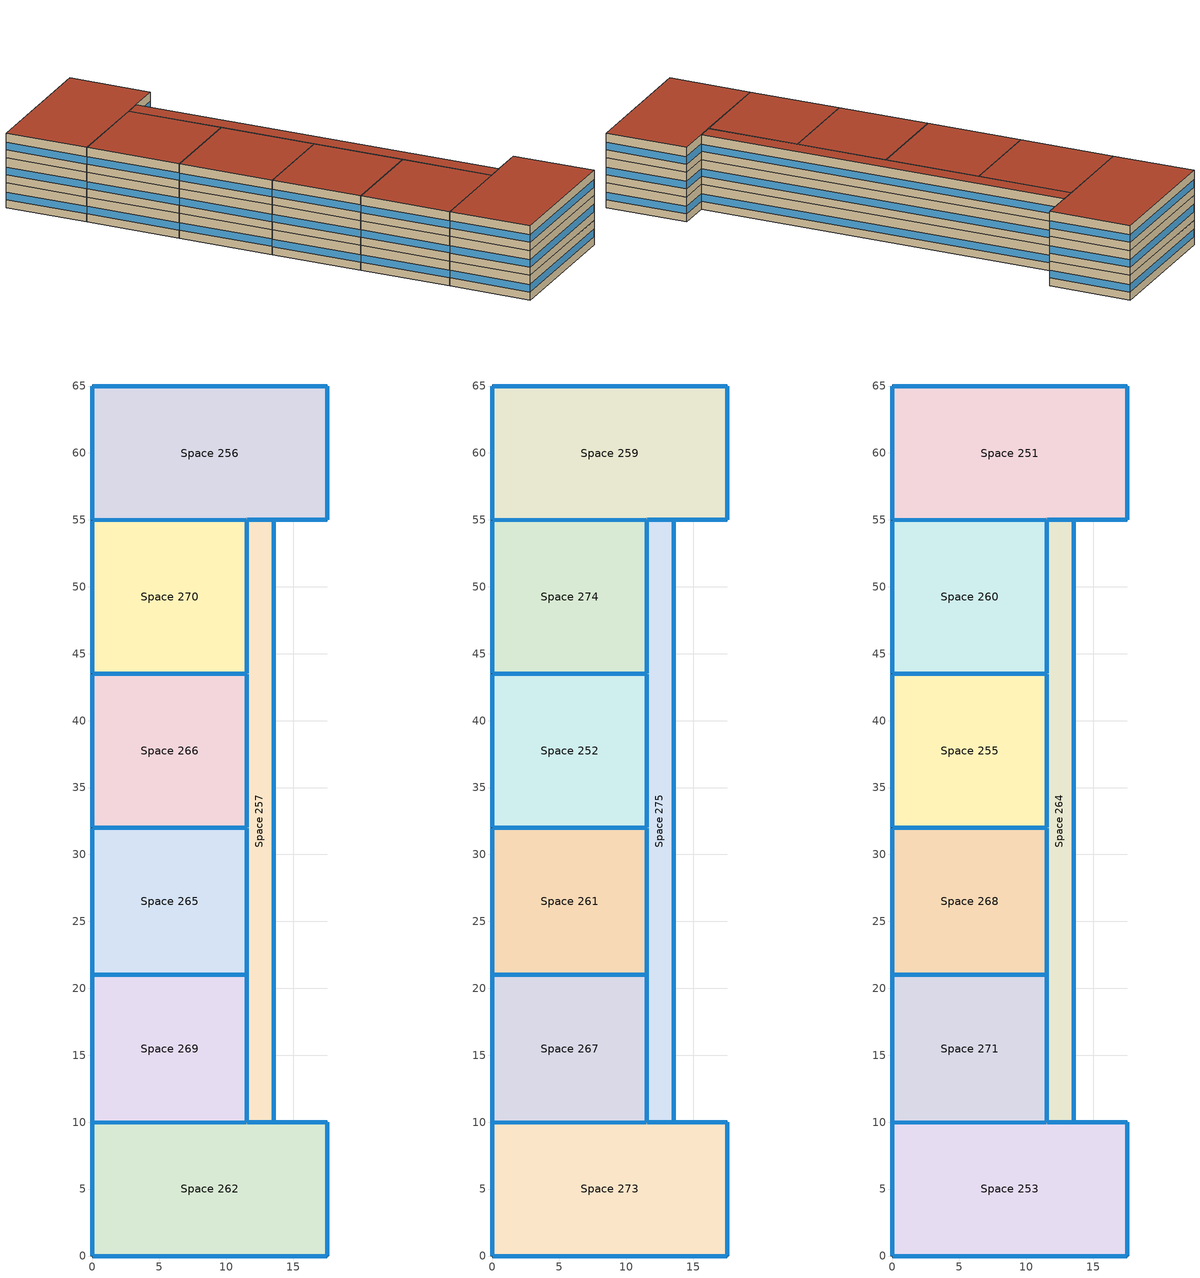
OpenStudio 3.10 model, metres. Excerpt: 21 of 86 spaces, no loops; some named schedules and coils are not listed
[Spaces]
Space 256
 floor to Space 276: 17.53,65 17.53,55 11.53,55 0,54.97 0,65 z33.53
 wall outside: 13.53,55 17.53,55 17.53,65 0,65 0,54.97 z33.53:36.58
 wall to Space 270: 0,54.97 11.53,55 z33.53:36.58
 wall to Space 257: 11.53,55 13.53,55 z33.53:36.58
 window: 17.5,65 0.03,65 / 0,64.97 0,55 / 17.53,55.03 17.53,64.97 / 13.56,55 17.5,55 z34.53:35.45
 window inside: 0.03,54.97 11.5,55 z34.53:35.45; 11.56,55 13.5,55 z34.53:35.47
Space 257
 floor to Space 254: 13.53,55 13.53,10 11.53,10 11.53,55 z33.53
 wall outside: 13.53,10 13.53,55 z33.53:36.58
 wall to Space 270: 11.53,55 11.53,43.5 z33.53:36.58
 wall to Space 266: 11.53,43.5 11.53,32 z33.53:36.58
 wall to Space 269: 11.53,21 11.53,10 z33.53:36.58
 wall to Space 265: 11.53,32 11.53,21 z33.53:36.58
 wall to Space 262: 11.53,10 13.53,10 z33.53:36.58
 window: 13.53,10.03 13.53,54.97 z34.53:35.44
 window inside: 11.53,54.97 11.53,43.53 / 11.53,43.47 11.53,32.03 / 11.53,20.97 11.53,10.03 / 11.53,31.97 11.53,21.03 z34.53:35.45; 11.56,10 13.5,10 z34.53:35.47
Space 262
 floor to Space 258: 17.53,10 17.53,0 0,0 0,9.97 11.53,10 z33.53
 wall outside: 0,9.97 0,0 17.53,0 17.53,10 13.53,10 z33.53:36.58
 wall to Space 269: 11.53,10 0,9.97 z33.53:36.58
 window: 0.03,0 17.5,0 / 17.53,0.03 17.53,9.97 / 0,9.94 0,0.03 / 17.5,10 13.56,10 z34.53:35.45
 window inside: 11.5,10 0.03,9.97 z34.53:35.45
Space 265
 floor to Space 263: 11.53,32 11.53,21 0,21 0,32 z33.53
 wall outside: 0,32 0,21 z33.53:36.58
 wall to Space 269: 0,21 11.53,21 z33.53:36.58
 wall to Space 266: 11.53,32 0,32 z33.53:36.58
 window inside: 11.5,32 0.03,32 / 0.03,21 11.5,21 z34.53:35.45
 window: 0,31.97 0,21.03 z34.53:35.45
Space 266
 floor to Space 277: 11.53,43.5 11.53,32 0,32 0,43.5 z33.53
 wall outside: 0,43.5 0,32 z33.53:36.58
 wall to Space 270: 11.53,43.5 0,43.5 z33.53:36.58
 window inside: 11.5,43.5 0.03,43.5 z34.53:35.45
 window: 0,43.47 0,32.03 z34.53:35.45
Space 269
 floor to Space 278: 11.53,21 11.53,10 0,9.97 0,21 z33.53
 wall outside: 0,21 0,9.97 z33.53:36.58
 window: 0,20.97 0,10 z34.53:35.45
Space 270
 floor to Space 272: 11.53,55 11.53,43.5 0,43.5 0,54.97 z33.53
 wall outside: 0,54.97 0,43.5 z33.53:36.58
 window: 0,54.94 0,43.53 z34.53:35.45
Space 252
 floor to Space 266: 11.53,43.5 11.53,32 0,32 0,43.5 z36.58
 wall outside: 0,43.5 0,32 z36.58:39.62
 wall to Space 274: 11.53,43.5 0,43.5 z36.58:39.62
 wall to Space 261: 0,32 11.53,32 z36.58:39.62
 wall to Space 275: 11.53,32 11.53,43.5 z36.58:39.62
 window inside: 11.5,43.5 0.03,43.5 / 0.03,32 11.5,32 / 11.53,32.03 11.53,43.47 z37.58:38.49
 window: 0,43.47 0,32.03 z37.58:38.49
Space 259
 floor to Space 256: 17.53,65 17.53,55 11.53,55 0,54.97 0,65 z36.58
 wall outside: 13.53,55 17.53,55 17.53,65 0,65 0,54.97 z36.58:39.62
 wall to Space 274: 0,54.97 11.53,55 z36.58:39.62
 wall to Space 275: 11.53,55 13.53,55 z36.58:39.62
 window: 17.5,65 0.03,65 z37.58:38.49; 0,64.97 0,55 / 17.53,55.03 17.53,64.97 / 13.56,55 17.5,55 z37.58:38.5
 window inside: 0.03,54.97 11.5,55 z37.58:38.49; 11.56,55 13.5,55 z37.58:38.51
Space 261
 floor to Space 265: 11.53,32 11.53,21 0,21 0,32 z36.58
 wall outside: 0,32 0,21 z36.58:39.62
 wall to Space 267: 0,21 11.53,21 z36.58:39.62
 wall to Space 275: 11.53,21 11.53,32 z36.58:39.62
 window inside: 0.03,21 11.5,21 / 11.53,21.03 11.53,31.97 z37.58:38.49
 window: 0,31.97 0,21.03 z37.58:38.49
Space 267
 floor to Space 269: 11.53,21 11.53,10 0,9.97 0,21 z36.58
 wall outside: 0,21 0,9.97 z36.58:39.62
 wall to Space 273: 0,9.97 11.53,10 z36.58:39.62
 wall to Space 275: 11.53,10 11.53,21 z36.58:39.62
 window inside: 0.03,9.97 11.5,10 / 11.53,10.03 11.53,20.97 z37.58:38.49
 window: 0,20.97 0,10 z37.58:38.49
Space 273
 floor to Space 262: 17.53,10 17.53,0 0,0 0,9.97 11.53,10 z36.58
 wall outside: 0,9.97 0,0 17.53,0 17.53,10 13.53,10 z36.58:39.62
 wall to Space 275: 13.53,10 11.53,10 z36.58:39.62
 window: 0.03,0 17.5,0 z37.58:38.49; 17.53,0.03 17.53,9.97 / 0,9.94 0,0.03 / 17.5,10 13.56,10 z37.58:38.5
 window inside: 13.5,10 11.56,10 z37.58:38.51
Space 274
 floor to Space 270: 11.53,55 11.53,43.5 0,43.5 0,54.97 z36.58
 wall outside: 0,54.97 0,43.5 z36.58:39.62
 wall to Space 275: 11.53,43.5 11.53,55 z36.58:39.62
 window inside: 11.53,43.53 11.53,54.97 z37.58:38.49
 window: 0,54.94 0,43.53 z37.58:38.49
Space 275
 floor to Space 257: 13.53,55 13.53,10 11.53,10 11.53,55 z36.58
 wall outside: 13.53,10 13.53,55 z36.58:39.62
 window: 13.53,10.03 13.53,54.97 z37.58:38.49
Space 251
 floor to Space 259: 17.53,65 17.53,55 11.53,55 0,54.97 0,65 z39.62
 wall outside: 13.53,55 17.53,55 17.53,65 0,65 0,54.97 z39.62:42.67
 wall to Space 260: 0,54.97 11.53,55 z39.62:42.67
 wall to Space 264: 11.53,55 13.53,55 z39.62:42.67
 window: 17.5,65 0.03,65 / 0,64.97 0,55 / 17.53,55.03 17.53,64.97 z40.62:41.54; 13.56,55 17.5,55 z40.62:41.55
 window inside: 0.03,54.97 11.5,55 z40.62:41.54; 11.56,55 13.5,55 z40.62:41.56
 roof outside: 0,54.97 11.53,55 17.53,55 17.53,65 0,65 z42.67
Space 253
 floor to Space 273: 17.53,10 17.53,0 0,0 0,9.97 11.53,10 z39.62
 wall outside: 0,9.97 0,0 17.53,0 17.53,10 13.53,10 z39.62:42.67
 wall to Space 271: 11.53,10 0,9.97 z39.62:42.67
 wall to Space 264: 13.53,10 11.53,10 z39.62:42.67
 window: 0.03,0 17.5,0 / 17.53,0.03 17.53,9.97 / 0,9.94 0,0.03 z40.62:41.54; 17.5,10 13.56,10 z40.62:41.55
 window inside: 11.5,10 0.03,9.97 z40.62:41.54; 13.5,10 11.56,10 z40.62:41.56
 roof outside: 17.53,0 17.53,10 11.53,10 0,9.97 0,0 z42.67
Space 255
 floor to Space 252: 11.53,43.5 11.53,32 0,32 0,43.5 z39.62
 wall outside: 0,43.5 0,32 z39.62:42.67
 wall to Space 260: 11.53,43.5 0,43.5 z39.62:42.67
 wall to Space 268: 0,32 11.53,32 z39.62:42.67
 wall to Space 264: 11.53,32 11.53,43.5 z39.62:42.67
 window inside: 11.5,43.5 0.03,43.5 / 0.03,32 11.5,32 / 11.53,32.03 11.53,43.47 z40.62:41.54
 window: 0,43.47 0,32.03 z40.62:41.54
 roof outside: 11.53,32 11.53,43.5 0,43.5 0,32 z42.67
Space 260
 floor to Space 274: 11.53,55 11.53,43.5 0,43.5 0,54.97 z39.62
 wall outside: 0,54.97 0,43.5 z39.62:42.67
 wall to Space 264: 11.53,43.5 11.53,55 z39.62:42.67
 window inside: 11.53,43.53 11.53,54.97 z40.62:41.54
 window: 0,54.94 0,43.53 z40.62:41.54
 roof outside: 11.53,43.5 11.53,55 0,54.97 0,43.5 z42.67
Space 264
 floor to Space 275: 13.53,55 13.53,10 11.53,10 11.53,55 z39.62
 wall outside: 13.53,10 13.53,55 z39.62:42.67
 wall to Space 271: 11.53,21 11.53,10 z39.62:42.67
 wall to Space 268: 11.53,32 11.53,21 z39.62:42.67
 window: 13.53,10.03 13.53,54.97 z40.62:41.54
 window inside: 11.53,20.97 11.53,10.03 / 11.53,31.97 11.53,21.03 z40.62:41.54
 roof outside: 13.53,10 13.53,55 11.53,55 11.53,10 z42.67
Space 268
 floor to Space 261: 11.53,32 11.53,21 0,21 0,32 z39.62
 wall outside: 0,32 0,21 z39.62:42.67
 wall to Space 271: 0,21 11.53,21 z39.62:42.67
 window inside: 0.03,21 11.5,21 z40.62:41.54
 window: 0,31.97 0,21.03 z40.62:41.54
 roof outside: 11.53,21 11.53,32 0,32 0,21 z42.67
Space 271
 floor to Space 267: 11.53,21 11.53,10 0,9.97 0,21 z39.62
 wall outside: 0,21 0,9.97 z39.62:42.67
 window: 0,20.97 0,10 z40.62:41.54
 roof outside: 0,9.97 11.53,10 11.53,21 0,21 z42.67
[ClimateZones]
Climate Zone Institution Name 1=ASHRAE; Climate Zone Document Name 1=ANSI/ASHRAE Standard 169; Climate Zone Document Year 1=2006; Climate Zone Value 1=6A; Climate Zone Institution Name 2=CEC; Climate Zone Document Name 2=California Climate Zone Descriptions; Climate Zone Document Year 2=1995
[Building]
Building 1
[Site]
Montreal-Trudeau Intl AP: Latitude {deg}=45.4706; Longitude {deg}=-73.7408; Time Zone {hr}=-5; Elevation {m}=36; Keep Site Location Information=No
[SizingPeriod:DesignDay] Daily Dry-Bulb Temperature Range {deltaC}=0; Barometric Pressure {Pa}=100893; Wind Speed {m/s}=3.9; Wind Direction {deg}=260; Sky Clearness=0; Rain Indicator=No; Snow Indicator=No; Day of Month=21; Month=1; Day Type=WinterDesignDay; Daylight Saving Time Indicator=No; Dry-Bulb Temperature Range Modifier Type=DefaultMultipliers; Solar Model Indicator=ASHRAEClearSky
Name | Maximum Dry-Bulb Temperature {C} | Humidity Condition Type | Wetbulb or DewPoint at Maximum Dry-Bulb {C}
Montreal Int'l Ann Htg 99.6% Condns DB | -23.7 | Wetbulb | -23.7
Montreal Int'l Ann Htg 99% Condns DB | -21.1 | Wetbulb | -21.1
Montreal Int'l Ann Hum_n 99.6% Condns DP=>MCDB | -23 | Dewpoint | -30.5
Montreal Int'l Ann Hum_n 99% Condns DP=>MCDB | -20.6 | Dewpoint | -27.9
[Material] Thermal Absorptance=0.9
Name | Roughness | Thickness {m} | Conductivity {W/m-K} | Density {kg/m3} | Specific Heat {J/kg-K} | Solar Absorptance | Visible Absorptance
G05 25mm wood 1 | MediumSmooth | 0.0254 | 0.15 | 608 | 1630 | 0.5 | 0.5
Generic LW Concrete | MediumRough | 0.1 | 0.53 | 1280 | 840 | 0.8 | 0.8
100mm Normalweight concrete floor | MediumRough | 0.1016 | 2.31045 | 2322 | 832.557 | 0.7 | 0.7
G01 13mm gypsum board | Smooth | 0.0127 | 0.160031 | 800.001 | 1090.73 | 0.7 | 0.5
F08 Metal surface 1 | Smooth | 0.0008 | 45.28 | 7824 | 500 | 0.7 | 0.7
Generic Ceiling Air Gap | Smooth | 0.1 | 0.556 | 1.28 | 1000 | 0.7 | 0.7
Generic Acoustic Tile | MediumSmooth | 0.02 | 0.06 | 368 | 590 | 0.2 | 0.2
AQNC2024gypsum board | MediumRough | 0.1 | 0.159 | 800 | 1090 | 0.7 | 0.7
AQNC2024standard concrete | MediumRough | 0.1 | 2.5 | 2400 | 840 | 0.7 | 0.7
AQNC2024brick (fired clay) | MediumRough | 0.1 | 1.43 | 2400 | 840 | 0.7 | 0.7
AQNC2024built-up roofing 1 | MediumRough | 0.1 | 0.162 | 1121 | 1470 | 0.7 | 0.7
[Material:NoMass] Thermal Absorptance=0.9; Solar Absorptance=0.7
Name | Roughness | Thermal Resistance {m2-K/W} | Visible Absorptance
CP02 CARPET PAD 1 | Smooth | 0.21648 | 0.8
Typical Insulation R-2.17 1 | Smooth | 0.381975 | 0.7
AQNC2024NMair less15 mm | MediumRough | 0.16 | 0.7
[DefaultConstructionSet]
Zone Pre1950 6A: Default Exterior Surface Constructions=Default Surface Constructions 1696; Default Interior Surface Constructions=Default Surface Constructions 1697; Default Ground Contact Surface Constructions=Default Surface Constructions 1675; Default Exterior SubSurface Constructions=Default Sub Surface Constructions 1113; Default Interior SubSurface Constructions=Default Sub Surface Constructions 1114; Interior Partition Construction=Typical Interior Partition 4; Adiabatic Surface Construction=Generic Interior Floor
[DefaultSurfaceConstructions]
Name | Floor Construction | Wall Construction | Roof Ceiling Construction
Default Surface Constructions 1696 | AQ_MURB_2024_MURB ground Pre 1950 6A 2 | AQ_MURB_2024_MURB Wall Pre 1950 6A | AQ_MURB_2024_MURB roof Pre 1950 6A 1
Default Surface Constructions 1697 | Typical Interior Floor | Typical Interior Wall | Typical Interior Ceiling
Default Surface Constructions 1675 | AQ_MURB_2024_MURB ground Pre 1950 6A 1 | AQ_MURB_2024_MURB ground Pre 1950 6A | Generic Interior Ceiling
[DefaultSubSurfaceConstructions]
Name | Fixed Window Construction | Operable Window Construction | Door Construction | Glass Door Construction | Overhead Door Construction | Tubular Daylight Dome Construction | Tubular Daylight Diffuser Construction
Default Sub Surface Constructions 1113 | Customized Fenestration: u=3.36 | Customized Fenestration: u=3.36 | Typical Insulated Metal Door 2 | U 0.88 SHGC 0.16 Sgl Ref-A-L Clr 6mm 1 | Typical Overhead Door 1 | Typical Interior Window | Typical Interior Window
Default Sub Surface Constructions 1114 | Typical Interior Window | Typical Interior Window | Typical Interior Door 4
[Construction]
Typical Interior Partition 4; Typical Interior Door 4: G05 25mm wood 1
Typical Interior Floor: 100mm Normalweight concrete floor, CP02 CARPET PAD 1
Typical Interior Wall: G01 13mm gypsum board, G01 13mm gypsum board
Typical Interior Ceiling: CP02 CARPET PAD 1, 100mm Normalweight concrete floor
Customized Fenestration: u=3.36: Fenestration U=3.32 0.66 1
Typical Insulated Metal Door 2: F08 Metal surface 1, Typical Insulation R-2.17 1
U 0.88 SHGC 0.16 Sgl Ref-A-L Clr 6mm 1: REF A CLEAR LO 6MM 1
Typical Overhead Door 1: Typical Insulation R-2.17 1
Typical Interior Window: Clear 3mm 1
Generic Interior Ceiling: Generic LW Concrete, Generic Ceiling Air Gap, Generic Acoustic Tile
Generic Interior Floor: Generic Acoustic Tile, Generic Ceiling Air Gap, Generic LW Concrete
AQ_MURB_2024_MURB ground Pre 1950 6A; AQ_MURB_2024_MURB ground Pre 1950 6A 1; AQ_MURB_2024_MURB ground Pre 1950 6A 2: AQNC2024standard concrete, AQNC2024NMair less15 mm, AQNC2024standard concrete
AQ_MURB_2024_MURB roof Pre 1950 6A 1: AQNC2024built-up roofing 1, AQNC2024NMair less15 mm
AQ_MURB_2024_MURB Wall Pre 1950 6A: AQNC2024brick (fired clay), AQNC2024NMair less15 mm, AQNC2024gypsum board
[WindowMaterial:SimpleGlazingSystem]
Fenestration U=3.32 0.66 1: U-Factor {W/m2-K}=3.32; Solar Heat Gain Coefficient=0.66; Visible Transmittance=0.21
[WindowMaterial:Glazing] Optical Data Type=SpectralAverage; Infrared Transmittance at Normal Incidence=0; Front Side Infrared Hemispherical Emissivity=0.84; Conductivity {W/m-K}=0.9; Dirt Correction Factor for Solar and Visible Transmittance=1; Solar Diffusing=No
Name | Thickness {m} | Solar Transmittance at Normal Incidence | Front Side Solar Reflectance at Normal Incidence | Back Side Solar Reflectance at Normal Incidence | Visible Transmittance at Normal Incidence | Front Side Visible Reflectance at Normal Incidence | Back Side Visible Reflectance at Normal Incidence | Back Side Infrared Hemispherical Emissivity
REF A CLEAR LO 6MM 1 | 0.006 | 0.066 | 0.341 | 0.493 | 0.08 | 0.41 | 0.37 | 0.4
Clear 3mm 1 | 0.003 | 0.837 | 0.075 | 0.075 | 0.898 | 0.081 | 0.081 | 0.84
[ThermostatSetpoint:DualSetpoint] Heating Setpoint Temperature Schedule=NECB-G-Thermostat Setpoint-Heating; Cooling Setpoint Temperature Schedule=NECB-G-Thermostat Setpoint-Cooling 1
Thermostat Setpoint Dual Setpoint 35; Thermostat Setpoint Dual Setpoint 43; Thermostat Setpoint Dual Setpoint 44; Thermostat Setpoint Dual Setpoint 45; Thermostat Setpoint Dual Setpoint 48; Thermostat Setpoint Dual Setpoint 49; Thermostat Setpoint Dual Setpoint 50; Thermostat Setpoint Dual Setpoint 51; Thermostat Setpoint Dual Setpoint 53; Thermostat Setpoint Dual Setpoint 57; Thermostat Setpoint Dual Setpoint 83; Thermostat Setpoint Dual Setpoint 85; Thermostat Setpoint Dual Setpoint 93; Thermostat Setpoint Dual Setpoint 94; Thermostat Setpoint Dual Setpoint 96; Thermostat Setpoint Dual Setpoint 98; Thermostat Setpoint Dual Setpoint 101; Thermostat Setpoint Dual Setpoint 104; Thermostat Setpoint Dual Setpoint 106; Thermostat Setpoint Dual Setpoint 107; Thermostat Setpoint Dual Setpoint 108
[DesignSpecification:OutdoorAir]
MidriseApartment Apartment Ventilation: Outdoor Air Method=Sum; Outdoor Air Flow per Person {m3/s-person}=0; Outdoor Air Flow Rate {m3/s}=0.05
[Space]
Name | Space Type | Building Story | Thermal Zone
Space 251 | MURB large | Building Story 14 | Thermal Zone 66
Space 252 | MURB large | Building Story 13 | Thermal Zone 54
Space 253 | MURB large | Building Story 14 | Thermal Zone 67
Space 255 | MURB large | Building Story 14 | Thermal Zone 32
Space 256 | MURB large | Building Story 12 | Thermal Zone 9
Space 257 | MURB lobby | Building Story 12 | Thermal Zone 68
Space 259 | MURB large | Building Story 13 | Thermal Zone 70
Space 260 | MURB large | Building Story 14 | Thermal Zone 71
Space 261 | MURB large | Building Story 13 | Thermal Zone 73
Space 262 | MURB large | Building Story 12 | Thermal Zone 72
Space 264 | MURB lobby | Building Story 14 | Thermal Zone 75
Space 265 | MURB large | Building Story 12 | Thermal Zone 61
Space 266 | MURB large | Building Story 12 | Thermal Zone 76
Space 267 | MURB large | Building Story 13 | Thermal Zone 23
Space 268 | MURB large | Building Story 14 | Thermal Zone 58
Space 269 | MURB large | Building Story 12 | Thermal Zone 77
Space 270 | MURB large | Building Story 12 | Thermal Zone 78
Space 271 | MURB large | Building Story 14 | Thermal Zone 79
Space 273 | MURB large | Building Story 13 | Thermal Zone 81
Space 274 | MURB large | Building Story 13 | Thermal Zone 82
Space 275 | MURB lobby | Building Story 13 | Thermal Zone 83
[DefaultScheduleSet]
Name | Lighting Schedule | Electric Equipment Schedule | Infiltration Schedule | Number of People Schedule | People Activity Level Schedule | Hot Water Equipment Schedule
MidriseApartment Corridor Schedule Set | MidriseApartment Corridor Light 1 | ApartmentMidRise BLDG_ELEVATORS Pre2004 | MidriseApartment Infil 1
MidriseApartment Apartment Schedule Set 2 |  | MURB Appliances and lighting | MidriseApartment Infil 3 | MidriseApartment Apartment Occ 2 | MidriseApartment Activity 2 | MURB hot water equipment schedule
[People:Definition]
MidriseApartment Apartment People Definition: Number of People Calculation Method=People/Area; People per Space Floor Area {person/m2}=0.0283091; Fraction Radiant=0.3
[ElectricEquipment:Definition] Design Level Calculation Method=EquipmentLevel
Name | Design Level {W} | Fraction Radiant | Fraction Latent | Fraction Lost
Autres | 888 | 0.2
Chauffeau | 1129.93 | 0 | 0.1 | 0.9
Congelateur | 20.94 | 0 | 0.1 | 0.9
Fourcuisiniere | 375.6 | 0.2 | 0.1 | 0.1
Laveuse | 35.82 | 0.2 | 0 | 0.1
Lavevaisselle | 36.59 | 0.1 | 0.1 | 0.8
Refrigerateur | 140.2 | 0 | 0.1 | 0.9
Secheuse | 332.7 | 0.2 | 0 | 0.8
[WaterUse:Equipment:Definition]
LargeOffice Building_Service Hot Water..Room_155_7618b801: Peak Flow Rate {m3/s}=1e-07; Target Temperature Schedule=WaterUse Schedule 120F 15; Sensible Fraction Schedule=WaterUse Sensible Fraction Schedule 20p 15; Latent Fraction Schedule=WaterUse Latent Fraction Schedule 5p 15
[SpaceType] Default Construction Set=Zone Pre1950 6A; Design Specification Outdoor Air Object=MidriseApartment Apartment Ventilation
Name | Default Schedule Set
MURB large | MidriseApartment Apartment Schedule Set 2
MURB lobby | MidriseApartment Corridor Schedule Set
[People]
People 1: People Definition=MidriseApartment Apartment People Definition; Space or SpaceType=MURB large; Multiplier=1.8
[Lights:Definition]
Lights Definition 1: Design Level Calculation Method=LightingLevel; Lighting Level {W}=241.35; Fraction Radiant=0.4; Fraction Visible=0.2
[WaterUse:Equipment] Water Use Equipment Definition=LargeOffice Building_Service Hot Water..Room_155_7618b801
Name | Space
Water Use Equipment 9 | Space 253
Water Use Equipment 11 | Space 262
Water Use Equipment 12 | Space 273
[InternalMass:Definition]
Internal Mass Definition 1: Construction=Typical Interior Partition 4; Design Level Calculation Method=SurfaceArea/Area; Surface Area per Space Floor Area=2
[InternalMass] Internal Mass Definition=Internal Mass Definition 1; Multiplier=1
Name | Space or SpaceType
Internal Mass 1 | MURB large
Internal Mass 3 | MURB lobby
[Lights]
Lights 1: Lights Definition=Lights Definition 1; Space or SpaceType=MURB large; Schedule=Eclairageint; Fraction Replaceable=1; Multiplier=1.8
[ElectricEquipment] Space or SpaceType=MURB large; Multiplier=1.8
Name | Electric Equipment Definition | Schedule
Electric Equipment 1 | Autres | Autres
Electric Equipment 4 | Chauffeau | Chaufeau
Electric Equipment 5 | Congelateur | Congelateur
Electric Equipment 6 | Fourcuisiniere | Fourcuisiniere
Electric Equipment 7 | Laveuse | Laveuse
Electric Equipment 8 | Lavevaisselle | Lavevaisselle
Electric Equipment 9 | Refrigerateur | Refrigerateur
Electric Equipment 10 | Secheuse | Secheuse
[Exterior:Lights:Definition]
Exterior Lights Definition 1: Design Level {W}=1000
[Exterior:Lights]
Exterior Lights 1: Exterior Lights Definition=Exterior Lights Definition 1; Schedule=Eclairagext
[ThermalZone] Use Ideal Air Loads=No
Name | Thermostat
Thermal Zone 9 | Thermostat Setpoint Dual Setpoint 35
Thermal Zone 23 | Thermostat Setpoint Dual Setpoint 85
Thermal Zone 32 | Thermostat Setpoint Dual Setpoint 83
Thermal Zone 54 | Thermostat Setpoint Dual Setpoint 57
Thermal Zone 58 | Thermostat Setpoint Dual Setpoint 104
Thermal Zone 61 | Thermostat Setpoint Dual Setpoint 101
Thermal Zone 66 | Thermostat Setpoint Dual Setpoint 94
Thermal Zone 67 | Thermostat Setpoint Dual Setpoint 96
Thermal Zone 68 | Thermostat Setpoint Dual Setpoint 93
Thermal Zone 70 | Thermostat Setpoint Dual Setpoint 107
Thermal Zone 71 | Thermostat Setpoint Dual Setpoint 106
Thermal Zone 72 | Thermostat Setpoint Dual Setpoint 108
Thermal Zone 73 | Thermostat Setpoint Dual Setpoint 98
Thermal Zone 75 | Thermostat Setpoint Dual Setpoint 53
Thermal Zone 76 | Thermostat Setpoint Dual Setpoint 50
Thermal Zone 77 | Thermostat Setpoint Dual Setpoint 44
Thermal Zone 78 | Thermostat Setpoint Dual Setpoint 49
Thermal Zone 79 | Thermostat Setpoint Dual Setpoint 45
Thermal Zone 81 | Thermostat Setpoint Dual Setpoint 48
Thermal Zone 82 | Thermostat Setpoint Dual Setpoint 51
Thermal Zone 83 | Thermostat Setpoint Dual Setpoint 43
[Sizing:Zone] Zone Cooling Design Supply Air Temperature Input Method=SupplyAirTemperature; Zone Cooling Design Supply Air Temperature {C}=14; Zone Cooling Design Supply Air Temperature Difference {deltaC}=11.11; Zone Heating Design Supply Air Temperature Input Method=SupplyAirTemperature; Zone Heating Design Supply Air Temperature {C}=40; Zone Heating Design Supply Air Temperature Difference {deltaC}=11.11; Zone Cooling Design Supply Air Humidity Ratio {kg-H2O/kg-air}=0.0085; Zone Heating Design Supply Air Humidity Ratio {kg-H2O/kg-air}=0.008; Cooling Design Air Flow Method=DesignDay; Heating Design Air Flow Method=DesignDay; Account for Dedicated Outdoor Air System=No; Dedicated Outdoor Air System Control Strategy=NeutralSupplyAir; Dedicated Outdoor Air Low Setpoint Temperature for Design {C}=autosize; Dedicated Outdoor Air High Setpoint Temperature for Design {C}=autosize; Zone Load Sizing Method=Sensible Load Only No Latent Load; Zone Latent Cooling Design Supply Air Humidity Ratio Input Method=HumidityRatioDifference; Zone Cooling Design Supply Air Humidity Ratio Difference {kgWater/kgDryAir}=0.005; Zone Latent Heating Design Supply Air Humidity Ratio Input Method=HumidityRatioDifference; Zone Humidification Design Supply Air Humidity Ratio Difference {kgWater/kgDryAir}=0.005; Sizing Option=Coincident
Thermal Zone 1; Thermal Zone 2; Thermal Zone 3; Thermal Zone 4; Thermal Zone 5; Thermal Zone 6; Thermal Zone 7; Thermal Zone 8; Thermal Zone 9; Thermal Zone 10; Thermal Zone 11; Thermal Zone 12; Thermal Zone 13; Thermal Zone 14; Thermal Zone 15; Thermal Zone 16; Thermal Zone 17; Thermal Zone 18; Thermal Zone 19; Thermal Zone 20; Thermal Zone 21; Thermal Zone 22; Thermal Zone 23; Thermal Zone 24; Thermal Zone 25; Thermal Zone 26; Thermal Zone 27; Thermal Zone 28; Thermal Zone 29; Thermal Zone 30; Thermal Zone 31; Thermal Zone 32; Thermal Zone 33; Thermal Zone 34; Thermal Zone 35; Thermal Zone 36; Thermal Zone 37; Thermal Zone 38; Thermal Zone 39; Thermal Zone 40; Thermal Zone 41; Thermal Zone 42; Thermal Zone 43; Thermal Zone 44; Thermal Zone 45; Thermal Zone 46; Thermal Zone 47; Thermal Zone 48; Thermal Zone 49; Thermal Zone 50; Thermal Zone 51; Thermal Zone 52; Thermal Zone 53; Thermal Zone 54; Thermal Zone 55; Thermal Zone 56; Thermal Zone 57; Thermal Zone 58; Thermal Zone 59; Thermal Zone 60; Thermal Zone 61; Thermal Zone 62; Thermal Zone 63; Thermal Zone 64; Thermal Zone 65; Thermal Zone 66; Thermal Zone 67; Thermal Zone 68; Thermal Zone 69; Thermal Zone 70; Thermal Zone 71; Thermal Zone 72; Thermal Zone 73; Thermal Zone 74; Thermal Zone 75; Thermal Zone 76; Thermal Zone 77; Thermal Zone 78; Thermal Zone 79; Thermal Zone 80; Thermal Zone 81; Thermal Zone 82; Thermal Zone 83; Thermal Zone 84; Thermal Zone 85; Thermal Zone 86
[Zone equipment]
Thermal Zone 2: Elec Baseboard 4, Cycling PTAC DX Clg Elec Htg 4
Thermal Zone 3: Elec Baseboard 9, Cycling PTAC DX Clg Elec Htg 9
Thermal Zone 4: Elec Baseboard 10, Cycling PTAC DX Clg Elec Htg 10
Thermal Zone 5: Elec Baseboard 8, Cycling PTAC DX Clg Elec Htg 8
Thermal Zone 6: Elec Baseboard 1, Cycling PTAC DX Clg Elec Htg 1
Thermal Zone 7: Elec Baseboard 5, Cycling PTAC DX Clg Elec Htg 5
Thermal Zone 8: Elec Baseboard 6, Cycling PTAC DX Clg Elec Htg 6
Thermal Zone 9: Elec Baseboard 11, Cycling PTAC DX Clg Elec Htg 11
Thermal Zone 10: Elec Baseboard 2, Cycling PTAC DX Clg Elec Htg 2
Thermal Zone 11: Elec Baseboard 3, Cycling PTAC DX Clg Elec Htg 3
Thermal Zone 12: Elec Baseboard 7, Cycling PTAC DX Clg Elec Htg 7
Thermal Zone 13: Elec Baseboard 15, Cycling PTAC DX Clg Elec Htg 15
Thermal Zone 15: Elec Baseboard 13, Cycling PTAC DX Clg Elec Htg 13
Thermal Zone 16: Elec Baseboard 14, Cycling PTAC DX Clg Elec Htg 14
Thermal Zone 17: Elec Baseboard 17, Cycling PTAC DX Clg Elec Htg 17
Thermal Zone 18: Elec Baseboard 12, Cycling PTAC DX Clg Elec Htg 12
Thermal Zone 19: Elec Baseboard 57, Cycling PTAC DX Clg Elec Htg 57
Thermal Zone 20: Elec Baseboard 52, Cycling PTAC DX Clg Elec Htg 52
Thermal Zone 21: Elec Baseboard 66, Cycling PTAC DX Clg Elec Htg 66
Thermal Zone 22: Elec Baseboard 60, Cycling PTAC DX Clg Elec Htg 60
Thermal Zone 23: Elec Baseboard 61, Cycling PTAC DX Clg Elec Htg 61
Thermal Zone 24: Elec Baseboard 56, Cycling PTAC DX Clg Elec Htg 56
Thermal Zone 25: Elec Baseboard 67, Cycling PTAC DX Clg Elec Htg 67
Thermal Zone 26: Elec Baseboard 54, Cycling PTAC DX Clg Elec Htg 54
Thermal Zone 27: Elec Baseboard 58, Cycling PTAC DX Clg Elec Htg 58
Thermal Zone 28: Elec Baseboard 53, Cycling PTAC DX Clg Elec Htg 53
Thermal Zone 29: Elec Baseboard 51, Cycling PTAC DX Clg Elec Htg 51
Thermal Zone 30: Elec Baseboard 62, Cycling PTAC DX Clg Elec Htg 62
Thermal Zone 31: Elec Baseboard 55, Cycling PTAC DX Clg Elec Htg 55
Thermal Zone 32: Elec Baseboard 59, Cycling PTAC DX Clg Elec Htg 59
Thermal Zone 33: Elec Baseboard 63, Cycling PTAC DX Clg Elec Htg 63
Thermal Zone 34: Elec Baseboard 64, Cycling PTAC DX Clg Elec Htg 64
Thermal Zone 35: Elec Baseboard 65, Cycling PTAC DX Clg Elec Htg 65
Thermal Zone 36: Elec Baseboard 50, Cycling PTAC DX Clg Elec Htg 50
Thermal Zone 37: Elec Baseboard 38, Cycling PTAC DX Clg Elec Htg 38
Thermal Zone 38: Elec Baseboard 36, Cycling PTAC DX Clg Elec Htg 36
Thermal Zone 39: Elec Baseboard 31, Cycling PTAC DX Clg Elec Htg 31
Thermal Zone 40: Elec Baseboard 40, Cycling PTAC DX Clg Elec Htg 40
Thermal Zone 41: Elec Baseboard 43, Cycling PTAC DX Clg Elec Htg 43
Thermal Zone 42: Elec Baseboard 41, Cycling PTAC DX Clg Elec Htg 41
Thermal Zone 43: Elec Baseboard 49, Cycling PTAC DX Clg Elec Htg 49
Thermal Zone 44: Elec Baseboard 37, Cycling PTAC DX Clg Elec Htg 37
Thermal Zone 45: Elec Baseboard 44, Cycling PTAC DX Clg Elec Htg 44
Thermal Zone 46: Elec Baseboard 48, Cycling PTAC DX Clg Elec Htg 48
Thermal Zone 47: Elec Baseboard 47, Cycling PTAC DX Clg Elec Htg 47
Thermal Zone 48: Elec Baseboard 42, Cycling PTAC DX Clg Elec Htg 42
Thermal Zone 49: Elec Baseboard 39, Cycling PTAC DX Clg Elec Htg 39
Thermal Zone 50: Elec Baseboard 45, Cycling PTAC DX Clg Elec Htg 45
Thermal Zone 51: Elec Baseboard 34, Cycling PTAC DX Clg Elec Htg 34
Thermal Zone 52: Elec Baseboard 46, Cycling PTAC DX Clg Elec Htg 46
Thermal Zone 53: Elec Baseboard 32, Cycling PTAC DX Clg Elec Htg 32
Thermal Zone 54: Elec Baseboard 33, Cycling PTAC DX Clg Elec Htg 33
Thermal Zone 55: Elec Baseboard 35, Cycling PTAC DX Clg Elec Htg 35
Thermal Zone 56: Elec Baseboard 75, Cycling PTAC DX Clg Elec Htg 75
Thermal Zone 57: Elec Baseboard 78, Cycling PTAC DX Clg Elec Htg 78
Thermal Zone 58: Elec Baseboard 80, Cycling PTAC DX Clg Elec Htg 80
Thermal Zone 59: Elec Baseboard 79, Cycling PTAC DX Clg Elec Htg 79
Thermal Zone 60: Elec Baseboard 76, Cycling PTAC DX Clg Elec Htg 76
Thermal Zone 61: Elec Baseboard 77, Cycling PTAC DX Clg Elec Htg 77
Thermal Zone 62: Elec Baseboard 68, Cycling PTAC DX Clg Elec Htg 68
Thermal Zone 63: Elec Baseboard 81, Cycling PTAC DX Clg Elec Htg 81
Thermal Zone 64: Elec Baseboard 71, Cycling PTAC DX Clg Elec Htg 71
Thermal Zone 65: Elec Baseboard 85, Cycling PTAC DX Clg Elec Htg 85
Thermal Zone 66: Elec Baseboard 70, Cycling PTAC DX Clg Elec Htg 70
Thermal Zone 67: Elec Baseboard 72, Cycling PTAC DX Clg Elec Htg 72
Thermal Zone 68: Elec Baseboard 69, Cycling PTAC DX Clg Elec Htg 69
Thermal Zone 69: Elec Baseboard 73, Cycling PTAC DX Clg Elec Htg 73
Thermal Zone 70: Elec Baseboard 83, Cycling PTAC DX Clg Elec Htg 83
Thermal Zone 71: Elec Baseboard 82, Cycling PTAC DX Clg Elec Htg 82
Thermal Zone 72: Elec Baseboard 84, Cycling PTAC DX Clg Elec Htg 84
Thermal Zone 73: Elec Baseboard 74, Cycling PTAC DX Clg Elec Htg 74
Thermal Zone 74: Elec Baseboard 23, Cycling PTAC DX Clg Elec Htg 23
Thermal Zone 75: Elec Baseboard 29, Cycling PTAC DX Clg Elec Htg 29
Thermal Zone 76: Elec Baseboard 26, Cycling PTAC DX Clg Elec Htg 26
Thermal Zone 77: Elec Baseboard 20, Cycling PTAC DX Clg Elec Htg 20
Thermal Zone 78: Elec Baseboard 25, Cycling PTAC DX Clg Elec Htg 25
Thermal Zone 79: Elec Baseboard 21, Cycling PTAC DX Clg Elec Htg 21
Thermal Zone 80: Elec Baseboard 22, Cycling PTAC DX Clg Elec Htg 22
Thermal Zone 81: Elec Baseboard 24, Cycling PTAC DX Clg Elec Htg 24
Thermal Zone 82: Elec Baseboard 27, Cycling PTAC DX Clg Elec Htg 27
Thermal Zone 83: Elec Baseboard 19, Cycling PTAC DX Clg Elec Htg 19
Thermal Zone 84: Elec Baseboard 28, Cycling PTAC DX Clg Elec Htg 28
Thermal Zone 85: Elec Baseboard 18, Cycling PTAC DX Clg Elec Htg 18
Thermal Zone 86: Elec Baseboard 30, Cycling PTAC DX Clg Elec Htg 30
[BuildingStory]
Name | Nominal Z Coordinate {m}
Building Story 12 | 33.528
Building Story 13 | 36.576
Building Story 14 | 39.624
[ZoneHVAC:Baseboard:Convective:Electric] Availability Schedule=Always On Discrete hvac_library; Nominal Capacity {W}=autosize; Efficiency=1
Elec Baseboard 1; Elec Baseboard 2; Elec Baseboard 3; Elec Baseboard 4; Elec Baseboard 5; Elec Baseboard 6; Elec Baseboard 7; Elec Baseboard 8; Elec Baseboard 9; Elec Baseboard 10; Elec Baseboard 11; Elec Baseboard 12; Elec Baseboard 13; Elec Baseboard 14; Elec Baseboard 15; Elec Baseboard 17; Elec Baseboard 18; Elec Baseboard 19; Elec Baseboard 20; Elec Baseboard 21; Elec Baseboard 22; Elec Baseboard 23; Elec Baseboard 24; Elec Baseboard 25; Elec Baseboard 26; Elec Baseboard 27; Elec Baseboard 28; Elec Baseboard 29; Elec Baseboard 30; Elec Baseboard 31; Elec Baseboard 32; Elec Baseboard 33; Elec Baseboard 34; Elec Baseboard 35; Elec Baseboard 36; Elec Baseboard 37; Elec Baseboard 38; Elec Baseboard 39; Elec Baseboard 40; Elec Baseboard 41; Elec Baseboard 42; Elec Baseboard 43; Elec Baseboard 44; Elec Baseboard 45; Elec Baseboard 46; Elec Baseboard 47; Elec Baseboard 48; Elec Baseboard 49; Elec Baseboard 50; Elec Baseboard 51; Elec Baseboard 52; Elec Baseboard 53; Elec Baseboard 54; Elec Baseboard 55; Elec Baseboard 56; Elec Baseboard 57; Elec Baseboard 58; Elec Baseboard 59; Elec Baseboard 60; Elec Baseboard 61; Elec Baseboard 62; Elec Baseboard 63; Elec Baseboard 64; Elec Baseboard 65; Elec Baseboard 66; Elec Baseboard 67; Elec Baseboard 68; Elec Baseboard 69; Elec Baseboard 70; Elec Baseboard 71; Elec Baseboard 72; Elec Baseboard 73; Elec Baseboard 74; Elec Baseboard 75; Elec Baseboard 76; Elec Baseboard 77; Elec Baseboard 78; Elec Baseboard 79; Elec Baseboard 80; Elec Baseboard 81; Elec Baseboard 82; Elec Baseboard 83; Elec Baseboard 84; Elec Baseboard 85
[ZoneHVAC:PackagedTerminalAirConditioner] Availability Schedule=Always On Discrete hvac_library; Supply Air Flow Rate During Cooling Operation {m3/s}=Autosize; Supply Air Flow Rate During Heating Operation {m3/s}=Autosize; Supply Air Flow Rate When No Cooling or Heating is Needed {m3/s}=Autosize; No Load Supply Air Flow Rate Control Set To Low Speed=Yes; Outdoor Air Flow Rate During Cooling Operation {m3/s}=Autosize; Outdoor Air Flow Rate During Heating Operation {m3/s}=Autosize; Outdoor Air Flow Rate When No Cooling or Heating is Needed {m3/s}=Autosize; Fan Placement=DrawThrough; Supply Air Fan Operating Mode Schedule=Cycling PTAC Fan Mode Always Zero
Name | Supply Air Fan | Heating Coil | Cooling Coil
Cycling PTAC DX Clg Elec Htg 1 | Cycling Elec PTAC Fan 1 | Cycling PTAC Elec Htg Coil 1 | Cycling Elec PTAC 1 Spd DX Clg Coil 1
Cycling PTAC DX Clg Elec Htg 2 | Cycling Elec PTAC Fan 2 | Cycling PTAC Elec Htg Coil 2 | Cycling Elec PTAC 1 Spd DX Clg Coil 2
Cycling PTAC DX Clg Elec Htg 3 | Cycling Elec PTAC Fan 3 | Cycling PTAC Elec Htg Coil 3 | Cycling Elec PTAC 1 Spd DX Clg Coil 3
Cycling PTAC DX Clg Elec Htg 4 | Cycling Elec PTAC Fan 4 | Cycling PTAC Elec Htg Coil 4 | Cycling Elec PTAC 1 Spd DX Clg Coil 4
Cycling PTAC DX Clg Elec Htg 5 | Cycling Elec PTAC Fan 5 | Cycling PTAC Elec Htg Coil 5 | Cycling Elec PTAC 1 Spd DX Clg Coil 5
Cycling PTAC DX Clg Elec Htg 6 | Cycling Elec PTAC Fan 6 | Cycling PTAC Elec Htg Coil 6 | Cycling Elec PTAC 1 Spd DX Clg Coil 6
Cycling PTAC DX Clg Elec Htg 7 | Cycling Elec PTAC Fan 7 | Cycling PTAC Elec Htg Coil 7 | Cycling Elec PTAC 1 Spd DX Clg Coil 7
Cycling PTAC DX Clg Elec Htg 8 | Cycling Elec PTAC Fan 8 | Cycling PTAC Elec Htg Coil 8 | Cycling Elec PTAC 1 Spd DX Clg Coil 8
Cycling PTAC DX Clg Elec Htg 9 | Cycling Elec PTAC Fan 9 | Cycling PTAC Elec Htg Coil 9 | Cycling Elec PTAC 1 Spd DX Clg Coil 9
Cycling PTAC DX Clg Elec Htg 10 | Cycling Elec PTAC Fan 10 | Cycling PTAC Elec Htg Coil 10 | Cycling Elec PTAC 1 Spd DX Clg Coil 10
Cycling PTAC DX Clg Elec Htg 11 | Cycling Elec PTAC Fan 11 | Cycling PTAC Elec Htg Coil 11 | Cycling Elec PTAC 1 Spd DX Clg Coil 11
Cycling PTAC DX Clg Elec Htg 12 | Cycling Elec PTAC Fan 12 | Cycling PTAC Elec Htg Coil 12 | Cycling Elec PTAC 1 Spd DX Clg Coil 12
Cycling PTAC DX Clg Elec Htg 13 | Cycling Elec PTAC Fan 13 | Cycling PTAC Elec Htg Coil 13 | Cycling Elec PTAC 1 Spd DX Clg Coil 13
Cycling PTAC DX Clg Elec Htg 14 | Cycling Elec PTAC Fan 14 | Cycling PTAC Elec Htg Coil 14 | Cycling Elec PTAC 1 Spd DX Clg Coil 14
Cycling PTAC DX Clg Elec Htg 15 | Cycling Elec PTAC Fan 15 | Cycling PTAC Elec Htg Coil 15 | Cycling Elec PTAC 1 Spd DX Clg Coil 15
Cycling PTAC DX Clg Elec Htg 17 | Cycling Elec PTAC Fan 17 | Cycling PTAC Elec Htg Coil 17 | Cycling Elec PTAC 1 Spd DX Clg Coil 17
Cycling PTAC DX Clg Elec Htg 18 | Cycling Elec PTAC Fan 18 | Cycling PTAC Elec Htg Coil 18 | Cycling Elec PTAC 1 Spd DX Clg Coil 18
Cycling PTAC DX Clg Elec Htg 19 | Cycling Elec PTAC Fan 19 | Cycling PTAC Elec Htg Coil 19 | Cycling Elec PTAC 1 Spd DX Clg Coil 19
Cycling PTAC DX Clg Elec Htg 20 | Cycling Elec PTAC Fan 20 | Cycling PTAC Elec Htg Coil 20 | Cycling Elec PTAC 1 Spd DX Clg Coil 20
Cycling PTAC DX Clg Elec Htg 21 | Cycling Elec PTAC Fan 21 | Cycling PTAC Elec Htg Coil 21 | Cycling Elec PTAC 1 Spd DX Clg Coil 21
Cycling PTAC DX Clg Elec Htg 22 | Cycling Elec PTAC Fan 22 | Cycling PTAC Elec Htg Coil 22 | Cycling Elec PTAC 1 Spd DX Clg Coil 22
Cycling PTAC DX Clg Elec Htg 23 | Cycling Elec PTAC Fan 23 | Cycling PTAC Elec Htg Coil 23 | Cycling Elec PTAC 1 Spd DX Clg Coil 23
Cycling PTAC DX Clg Elec Htg 24 | Cycling Elec PTAC Fan 24 | Cycling PTAC Elec Htg Coil 24 | Cycling Elec PTAC 1 Spd DX Clg Coil 24
Cycling PTAC DX Clg Elec Htg 25 | Cycling Elec PTAC Fan 25 | Cycling PTAC Elec Htg Coil 25 | Cycling Elec PTAC 1 Spd DX Clg Coil 25
Cycling PTAC DX Clg Elec Htg 26 | Cycling Elec PTAC Fan 26 | Cycling PTAC Elec Htg Coil 26 | Cycling Elec PTAC 1 Spd DX Clg Coil 26
Cycling PTAC DX Clg Elec Htg 27 | Cycling Elec PTAC Fan 27 | Cycling PTAC Elec Htg Coil 27 | Cycling Elec PTAC 1 Spd DX Clg Coil 27
Cycling PTAC DX Clg Elec Htg 28 | Cycling Elec PTAC Fan 28 | Cycling PTAC Elec Htg Coil 28 | Cycling Elec PTAC 1 Spd DX Clg Coil 28
Cycling PTAC DX Clg Elec Htg 29 | Cycling Elec PTAC Fan 29 | Cycling PTAC Elec Htg Coil 29 | Cycling Elec PTAC 1 Spd DX Clg Coil 29
Cycling PTAC DX Clg Elec Htg 30 | Cycling Elec PTAC Fan 30 | Cycling PTAC Elec Htg Coil 30 | Cycling Elec PTAC 1 Spd DX Clg Coil 30
Cycling PTAC DX Clg Elec Htg 31 | Cycling Elec PTAC Fan 31 | Cycling PTAC Elec Htg Coil 31 | Cycling Elec PTAC 1 Spd DX Clg Coil 31
Cycling PTAC DX Clg Elec Htg 32 | Cycling Elec PTAC Fan 32 | Cycling PTAC Elec Htg Coil 32 | Cycling Elec PTAC 1 Spd DX Clg Coil 32
Cycling PTAC DX Clg Elec Htg 33 | Cycling Elec PTAC Fan 33 | Cycling PTAC Elec Htg Coil 33 | Cycling Elec PTAC 1 Spd DX Clg Coil 33
Cycling PTAC DX Clg Elec Htg 34 | Cycling Elec PTAC Fan 34 | Cycling PTAC Elec Htg Coil 34 | Cycling Elec PTAC 1 Spd DX Clg Coil 34
Cycling PTAC DX Clg Elec Htg 35 | Cycling Elec PTAC Fan 35 | Cycling PTAC Elec Htg Coil 35 | Cycling Elec PTAC 1 Spd DX Clg Coil 35
Cycling PTAC DX Clg Elec Htg 36 | Cycling Elec PTAC Fan 36 | Cycling PTAC Elec Htg Coil 36 | Cycling Elec PTAC 1 Spd DX Clg Coil 36
Cycling PTAC DX Clg Elec Htg 37 | Cycling Elec PTAC Fan 37 | Cycling PTAC Elec Htg Coil 37 | Cycling Elec PTAC 1 Spd DX Clg Coil 37
Cycling PTAC DX Clg Elec Htg 38 | Cycling Elec PTAC Fan 38 | Cycling PTAC Elec Htg Coil 38 | Cycling Elec PTAC 1 Spd DX Clg Coil 38
Cycling PTAC DX Clg Elec Htg 39 | Cycling Elec PTAC Fan 39 | Cycling PTAC Elec Htg Coil 39 | Cycling Elec PTAC 1 Spd DX Clg Coil 39
Cycling PTAC DX Clg Elec Htg 40 | Cycling Elec PTAC Fan 40 | Cycling PTAC Elec Htg Coil 40 | Cycling Elec PTAC 1 Spd DX Clg Coil 40
Cycling PTAC DX Clg Elec Htg 41 | Cycling Elec PTAC Fan 41 | Cycling PTAC Elec Htg Coil 41 | Cycling Elec PTAC 1 Spd DX Clg Coil 41
Cycling PTAC DX Clg Elec Htg 42 | Cycling Elec PTAC Fan 42 | Cycling PTAC Elec Htg Coil 42 | Cycling Elec PTAC 1 Spd DX Clg Coil 42
Cycling PTAC DX Clg Elec Htg 43 | Cycling Elec PTAC Fan 43 | Cycling PTAC Elec Htg Coil 43 | Cycling Elec PTAC 1 Spd DX Clg Coil 43
Cycling PTAC DX Clg Elec Htg 44 | Cycling Elec PTAC Fan 44 | Cycling PTAC Elec Htg Coil 44 | Cycling Elec PTAC 1 Spd DX Clg Coil 44
Cycling PTAC DX Clg Elec Htg 45 | Cycling Elec PTAC Fan 45 | Cycling PTAC Elec Htg Coil 45 | Cycling Elec PTAC 1 Spd DX Clg Coil 45
Cycling PTAC DX Clg Elec Htg 46 | Cycling Elec PTAC Fan 46 | Cycling PTAC Elec Htg Coil 46 | Cycling Elec PTAC 1 Spd DX Clg Coil 46
Cycling PTAC DX Clg Elec Htg 47 | Cycling Elec PTAC Fan 47 | Cycling PTAC Elec Htg Coil 47 | Cycling Elec PTAC 1 Spd DX Clg Coil 47
Cycling PTAC DX Clg Elec Htg 48 | Cycling Elec PTAC Fan 48 | Cycling PTAC Elec Htg Coil 48 | Cycling Elec PTAC 1 Spd DX Clg Coil 48
Cycling PTAC DX Clg Elec Htg 49 | Cycling Elec PTAC Fan 49 | Cycling PTAC Elec Htg Coil 49 | Cycling Elec PTAC 1 Spd DX Clg Coil 49
Cycling PTAC DX Clg Elec Htg 50 | Cycling Elec PTAC Fan 50 | Cycling PTAC Elec Htg Coil 50 | Cycling Elec PTAC 1 Spd DX Clg Coil 50
Cycling PTAC DX Clg Elec Htg 51 | Cycling Elec PTAC Fan 51 | Cycling PTAC Elec Htg Coil 51 | Cycling Elec PTAC 1 Spd DX Clg Coil 51
Cycling PTAC DX Clg Elec Htg 52 | Cycling Elec PTAC Fan 52 | Cycling PTAC Elec Htg Coil 52 | Cycling Elec PTAC 1 Spd DX Clg Coil 52
Cycling PTAC DX Clg Elec Htg 53 | Cycling Elec PTAC Fan 53 | Cycling PTAC Elec Htg Coil 53 | Cycling Elec PTAC 1 Spd DX Clg Coil 53
Cycling PTAC DX Clg Elec Htg 54 | Cycling Elec PTAC Fan 54 | Cycling PTAC Elec Htg Coil 54 | Cycling Elec PTAC 1 Spd DX Clg Coil 54
Cycling PTAC DX Clg Elec Htg 55 | Cycling Elec PTAC Fan 55 | Cycling PTAC Elec Htg Coil 55 | Cycling Elec PTAC 1 Spd DX Clg Coil 55
Cycling PTAC DX Clg Elec Htg 56 | Cycling Elec PTAC Fan 56 | Cycling PTAC Elec Htg Coil 56 | Cycling Elec PTAC 1 Spd DX Clg Coil 56
Cycling PTAC DX Clg Elec Htg 57 | Cycling Elec PTAC Fan 57 | Cycling PTAC Elec Htg Coil 57 | Cycling Elec PTAC 1 Spd DX Clg Coil 57
Cycling PTAC DX Clg Elec Htg 58 | Cycling Elec PTAC Fan 58 | Cycling PTAC Elec Htg Coil 58 | Cycling Elec PTAC 1 Spd DX Clg Coil 58
Cycling PTAC DX Clg Elec Htg 59 | Cycling Elec PTAC Fan 59 | Cycling PTAC Elec Htg Coil 59 | Cycling Elec PTAC 1 Spd DX Clg Coil 59
Cycling PTAC DX Clg Elec Htg 60 | Cycling Elec PTAC Fan 60 | Cycling PTAC Elec Htg Coil 60 | Cycling Elec PTAC 1 Spd DX Clg Coil 60
Cycling PTAC DX Clg Elec Htg 61 | Cycling Elec PTAC Fan 61 | Cycling PTAC Elec Htg Coil 61 | Cycling Elec PTAC 1 Spd DX Clg Coil 61
Cycling PTAC DX Clg Elec Htg 62 | Cycling Elec PTAC Fan 62 | Cycling PTAC Elec Htg Coil 62 | Cycling Elec PTAC 1 Spd DX Clg Coil 62
Cycling PTAC DX Clg Elec Htg 63 | Cycling Elec PTAC Fan 63 | Cycling PTAC Elec Htg Coil 63 | Cycling Elec PTAC 1 Spd DX Clg Coil 63
Cycling PTAC DX Clg Elec Htg 64 | Cycling Elec PTAC Fan 64 | Cycling PTAC Elec Htg Coil 64 | Cycling Elec PTAC 1 Spd DX Clg Coil 64
Cycling PTAC DX Clg Elec Htg 65 | Cycling Elec PTAC Fan 65 | Cycling PTAC Elec Htg Coil 65 | Cycling Elec PTAC 1 Spd DX Clg Coil 65
Cycling PTAC DX Clg Elec Htg 66 | Cycling Elec PTAC Fan 66 | Cycling PTAC Elec Htg Coil 66 | Cycling Elec PTAC 1 Spd DX Clg Coil 66
[Schedule:Ruleset]
Name | Default Day Schedule | Summer Design Day Schedule | Winter Design Day Schedule
MidriseApartment Corridor Light 1 | MidriseApartment Corridor Light Default | MidriseApartment Corridor Light Summer Design Day 1 | MidriseApartment Corridor Light Winter Design Day 1
ApartmentMidRise BLDG_ELEVATORS Pre2004 | ApartmentMidRise BLDG_ELEVATORS Pre2004 Default
MidriseApartment Infil 1 | MidriseApartment Infil Default 1 | MidriseApartment Infil Summer Design Day 1 | MidriseApartment Infil Winter Design Day 1
MURB Appliances and lighting | Medium Office Lighting All Other Days Schedule | Medium Office Lighting Summer Design Day Schedule 1 | Medium Office Lighting Winter Design Day Schedule 1
MURB hot water equipment schedule | Medium Office Hot Water Equipment Default Schedule 1 | Medium Office Hot Water Equipment Summer Design Day Schedule 2 | Medium Office Hot Water Equipment Winter Design Day Schedule 2
MidriseApartment Apartment Occ 2 | MidriseApartment Apartment Occ Default 1 | MidriseApartment Apartment Occ Summer Design Day 2 | MidriseApartment Apartment Occ Winter Design Day 2
MidriseApartment Activity 2 | MidriseApartment Activity Default 1 | MidriseApartment Activity Summer Design Day 2 | MidriseApartment Activity Winter Design Day 2
MidriseApartment Infil 3 | MidriseApartment Infil Default 2 | MidriseApartment Infil Summer Design Day 3 | MidriseApartment Infil Winter Design Day 3
WaterUse Schedule 120F 15 | WaterUse Schedule 120F Day 15
WaterUse Sensible Fraction Schedule 20p 15 | WaterUse Sensible Fraction Schedule 20p Day 15
WaterUse Latent Fraction Schedule 5p 15 | WaterUse Latent Fraction Schedule 5p Day 15
NECB-G-Thermostat Setpoint-Cooling 1 | NECB-G-Thermostat Setpoint-Cooling Default 1
NECB-G-Thermostat Setpoint-Heating | NECB-G-Thermostat Setpoint-Heating Default
[Schedule:Day]
MidriseApartment Corridor Light Default; MidriseApartment Corridor Light Summer Design Day 1; MidriseApartment Corridor Light Winter Design Day 1; MidriseApartment Infil Default 1; MidriseApartment Infil Summer Design Day 1; MidriseApartment Infil Winter Design Day 1; MidriseApartment Infil Default 2; MidriseApartment Infil Summer Design Day 3; MidriseApartment Infil Winter Design Day 3: No, 24, 0, 1
ApartmentMidRise BLDG_ELEVATORS Pre2004 Default: No, 4, 0, 0.05, 5, 0, 0.1, 6, 0, 0.2, 7, 0, 0.4, 9, 0, 0.5, 10, 0, 0.35, 16, 0, 0.15, 17, 0, 0.35, 19, 0, 0.5, 21, 0, 0.4, 22, 0, 0.3, 23, 0, 0.2, 24, 0, 0.1
Medium Office Lighting All Other Days Schedule; WaterUse Latent Fraction Schedule 5p Day 15: No, 24, 0, 0.05
Medium Office Lighting Summer Design Day Schedule 1: No, 6, 0, 1, 24, 0, 0
Medium Office Lighting Winter Design Day Schedule 1: No, 24, 0, 0
MURB Friday schedule; MURB Weekday: No, 1, 0, 0.62, 2, 0, 0.555, 3, 0, 0.513, 4, 0, 0.494, 5, 0, 0.48, 6, 0, 0.478, 7, 0, 0.512, 8, 0, 0.58, 9, 0, 0.625, 10, 0, 0.669, 11, 0, 0.704, 12, 0, 0.742, 13, 0, 0.798, 14, 0, 0.788, 15, 0, 0.757, 16, 0, 0.748, 17, 0, 0.783, 18, 0, 0.894, 19, 0, 1, 20, 0, 0.985, 21, 0, 0.947, 22, 0, 0.908, 23, 0, 0.832, 24, 0, 0.718
MURB Weekend schedule: No, 1, 0, 0.617, 2, 0, 0.543, 3, 0, 0.504, 4, 0, 0.475, 5, 0, 0.463, 6, 0, 0.465, 7, 0, 0.483, 8, 0, 0.547, 9, 0, 0.62, 10, 0, 0.684, 11, 0, 0.736, 12, 0, 0.778, 13, 0, 0.824, 14, 0, 0.817, 15, 0, 0.784, 16, 0, 0.776, 17, 0, 0.793, 18, 0, 0.86, 19, 0, 0.909, 20, 0, 0.886, 21, 0, 0.849, 22, 0, 0.821, 23, 0, 0.774, 24, 0, 0.701
Medium Office Hot Water Equipment Default Schedule 1: No, 1, 0, 0.04, 2, 0, 0.04, 3, 0, 0.04, 4, 0, 0.04, 5, 0, 0.04, 6, 0, 0.07, 7, 0, 0.04, 8, 0, 0.04, 9, 0, 0.04, 10, 0, 0.04, 11, 0, 0.04, 12, 0, 0.06, 13, 0, 0.06, 14, 0, 0.09, 15, 0, 0.06, 16, 0, 0.04, 17, 0, 0.04, 18, 0, 0.04, 19, 0, 0.04, 20, 0, 0.04, 21, 0, 0.04, 22, 0, 0.07, 23, 0, 0.04, 24, 0, 0.04
Medium Office Hot Water Equipment Summer Design Day Schedule 2: No, 1, 0, 0.05, 2, 0, 0.05, 3, 0, 0.05, 4, 0, 0.05, 5, 0, 0.05, 6, 0, 0.08, 7, 0, 0.07, 8, 0, 0.19, 9, 0, 0.35, 10, 0, 0.38, 11, 0, 0.39, 12, 0, 0.47, 13, 0, 0.57, 14, 0, 0.54, 15, 0, 0.34, 16, 0, 0.33, 17, 0, 0.44, 18, 0, 0.26, 19, 0, 0.21, 20, 0, 0.15, 21, 0, 0.17, 22, 0, 0.08, 23, 0, 0.05, 24, 0, 0.05
Medium Office Hot Water Equipment Winter Design Day Schedule 2: No, 1, 0, 0.058024, 2, 0, 0.05, 3, 0, 0.05, 4, 0, 0.05, 5, 0, 0.05, 6, 0, 0.08, 7, 0, 0.07, 8, 0, 0.11, 9, 0, 0.15, 10, 0, 0.21, 11, 0, 0.19, 12, 0, 0.23, 13, 0, 0.2, 14, 0, 0.19, 15, 0, 0.15, 16, 0, 0.13, 17, 0, 0.14, 18, 0, 0.0784316, 19, 0, 0.0784316, 20, 0, 0.0784316, 21, 0, 0.0784316, 22, 0, 0.09, 23, 0, 0.05, 24, 0, 0.05
Friday 2: No, 1, 0, 0.37, 2, 0, 0.27, 3, 0, 0.19, 4, 0, 0.16, 5, 0, 0.2, 6, 0, 0.28, 7, 0, 0.53, 8, 0, 0.77, 9, 0, 0.89, 10, 0, 0.83, 11, 0, 0.78, 12, 0, 0.72, 13, 0, 0.71, 14, 0, 0.63, 15, 0, 0.55, 16, 0, 0.57, 17, 0, 0.65, 18, 0, 0.75, 19, 0, 0.82, 20, 0, 0.83, 21, 0, 0.79, 22, 0, 0.78, 23, 0, 0.69, 24, 0, 0.57
Weekday 2: No, 1, 0, 0.321315, 2, 0, 0.234675, 3, 0, 0.18, 4, 0, 0.17, 5, 0, 0.19, 6, 0, 0.3, 7, 0, 0.56, 8, 0, 0.84, 9, 0, 0.88, 10, 0, 0.72, 11, 0, 0.67, 12, 0, 0.64, 13, 0, 0.62, 14, 0, 0.55, 15, 0, 0.5, 16, 0, 0.55, 17, 0, 0.86, 18, 0, 0.97, 19, 0, 1, 20, 0, 0.99, 21, 0, 0.9, 22, 0, 0.74, 23, 0, 0.72, 24, 0, 0.49
Medium Office Hot Water Equipment Weekends 2: No, 1, 0, 0.37, 2, 0, 0.26, 3, 0, 0.2, 4, 0, 0.16, 5, 0, 0.16, 6, 0, 0.2, 7, 0, 0.31, 8, 0, 0.48, 9, 0, 0.73, 10, 0, 0.89, 11, 0, 0.9, 12, 0, 0.91, 13, 0, 0.87, 14, 0, 0.8, 15, 0, 0.72, 16, 0, 0.69, 17, 0, 0.72, 18, 0, 0.8, 19, 0, 0.9, 20, 0, 0.93, 21, 0, 0.89, 22, 0, 0.85, 23, 0, 0.72, 24, 0, 0.53
MidriseApartment Apartment Occ Default 1; MidriseApartment Apartment Occ Summer Design Day 2; MidriseApartment Apartment Occ Winter Design Day 2: No, 7, 0, 1, 8, 0, 0.85, 9, 0, 0.39, 16, 0, 0.25, 17, 0, 0.3, 18, 0, 0.52, 21, 0, 0.87, 24, 0, 1
MidriseApartment Activity Default 1; MidriseApartment Activity Summer Design Day 2; MidriseApartment Activity Winter Design Day 2: No, 24, 0, 120
WaterUse Schedule 120F Day 15: No, 24, 0, 48.8889
WaterUse Sensible Fraction Schedule 20p Day 15: No, 24, 0, 0.2
NECB-G-Thermostat Setpoint-Cooling Default 1: No, 24, 0, 23
NECB-G-Thermostat Setpoint-Cooling Sun|Hol Day; NECB-G-Thermostat Setpoint-Cooling Sun|Hol Day 1; NECB-G-Thermostat Setpoint-Cooling Sat Day 1; NECB-G-Thermostat Setpoint-Cooling Sat Day; NECB-G-Thermostat Setpoint-Cooling Default|Wkdy Day; NECB-G-Thermostat Setpoint-Cooling Default|Wkdy Day 1: No, 24, 0, 24
NECB-G-Thermostat Setpoint-Heating Default: No, 24, 0, 20
NECB-G-Thermostat Setpoint-Heating Default 2: No, 1, 0, 18, 7, 0, 18, 9, 0, 21, 17, 0, 21, 22, 0, 21, 24, 0, 18
[Schedule:Rule]
Name | Schedule Ruleset | Rule Order | Day Schedule | Apply Friday | Apply Monday | Apply Tuesday | Apply Wednesday | Apply Thursday | Apply Saturday | Apply Sunday | Date Specification Type | Start Month | Start Day | End Month | End Day
MURB Friday | MURB Appliances and lighting | 0 | MURB Friday schedule | Yes
MURB Weekday | MURB Appliances and lighting | 1 | MURB Weekday |  | Yes | Yes | Yes | Yes | No
MURB Weekend | MURB Appliances and lighting | 2 | MURB Weekend schedule | No | No | No | No | No | Yes | Yes
Friday 1 | MURB hot water equipment schedule | 0 | Friday 2 | Yes
Schedule Rule 447 | MURB hot water equipment schedule | 1 | Weekday 2 |  | Yes | Yes | Yes | Yes
Weekend 1 | MURB hot water equipment schedule | 2 | Medium Office Hot Water Equipment Weekends 2 |  |  |  |  |  | Yes | Yes
Schedule Rule 389 | NECB-G-Thermostat Setpoint-Cooling 1 | 0 | NECB-G-Thermostat Setpoint-Cooling Sun|Hol Day |  |  |  |  |  |  | Yes | DateRange | 1 | 1 | 12 | 31
Schedule Rule 424 | NECB-G-Thermostat Setpoint-Cooling 1 | 0 | NECB-G-Thermostat Setpoint-Cooling Sun|Hol Day 1 |  |  |  |  |  |  | Yes | DateRange | 1 | 1 | 12 | 31
Schedule Rule 423 | NECB-G-Thermostat Setpoint-Cooling 1 | 1 | NECB-G-Thermostat Setpoint-Cooling Sat Day 1 |  |  |  |  |  | Yes |  | DateRange | 1 | 1 | 12 | 31
Schedule Rule 388 | NECB-G-Thermostat Setpoint-Cooling 1 | 1 | NECB-G-Thermostat Setpoint-Cooling Sat Day |  |  |  |  |  | Yes |  | DateRange | 1 | 1 | 12 | 31
Schedule Rule 387 | NECB-G-Thermostat Setpoint-Cooling 1 | 2 | NECB-G-Thermostat Setpoint-Cooling Default|Wkdy Day | Yes | Yes | Yes | Yes | Yes |  |  | DateRange | 1 | 1 | 12 | 31
Schedule Rule 422 | NECB-G-Thermostat Setpoint-Cooling 1 | 2 | NECB-G-Thermostat Setpoint-Cooling Default|Wkdy Day 1 | Yes | Yes | Yes | Yes | Yes |  |  | DateRange | 1 | 1 | 12 | 31
Schedule Rule 46 | NECB-G-Thermostat Setpoint-Heating | 0 | NECB-G-Thermostat Setpoint-Heating Default 2 |  |  |  |  |  | Yes | Yes
